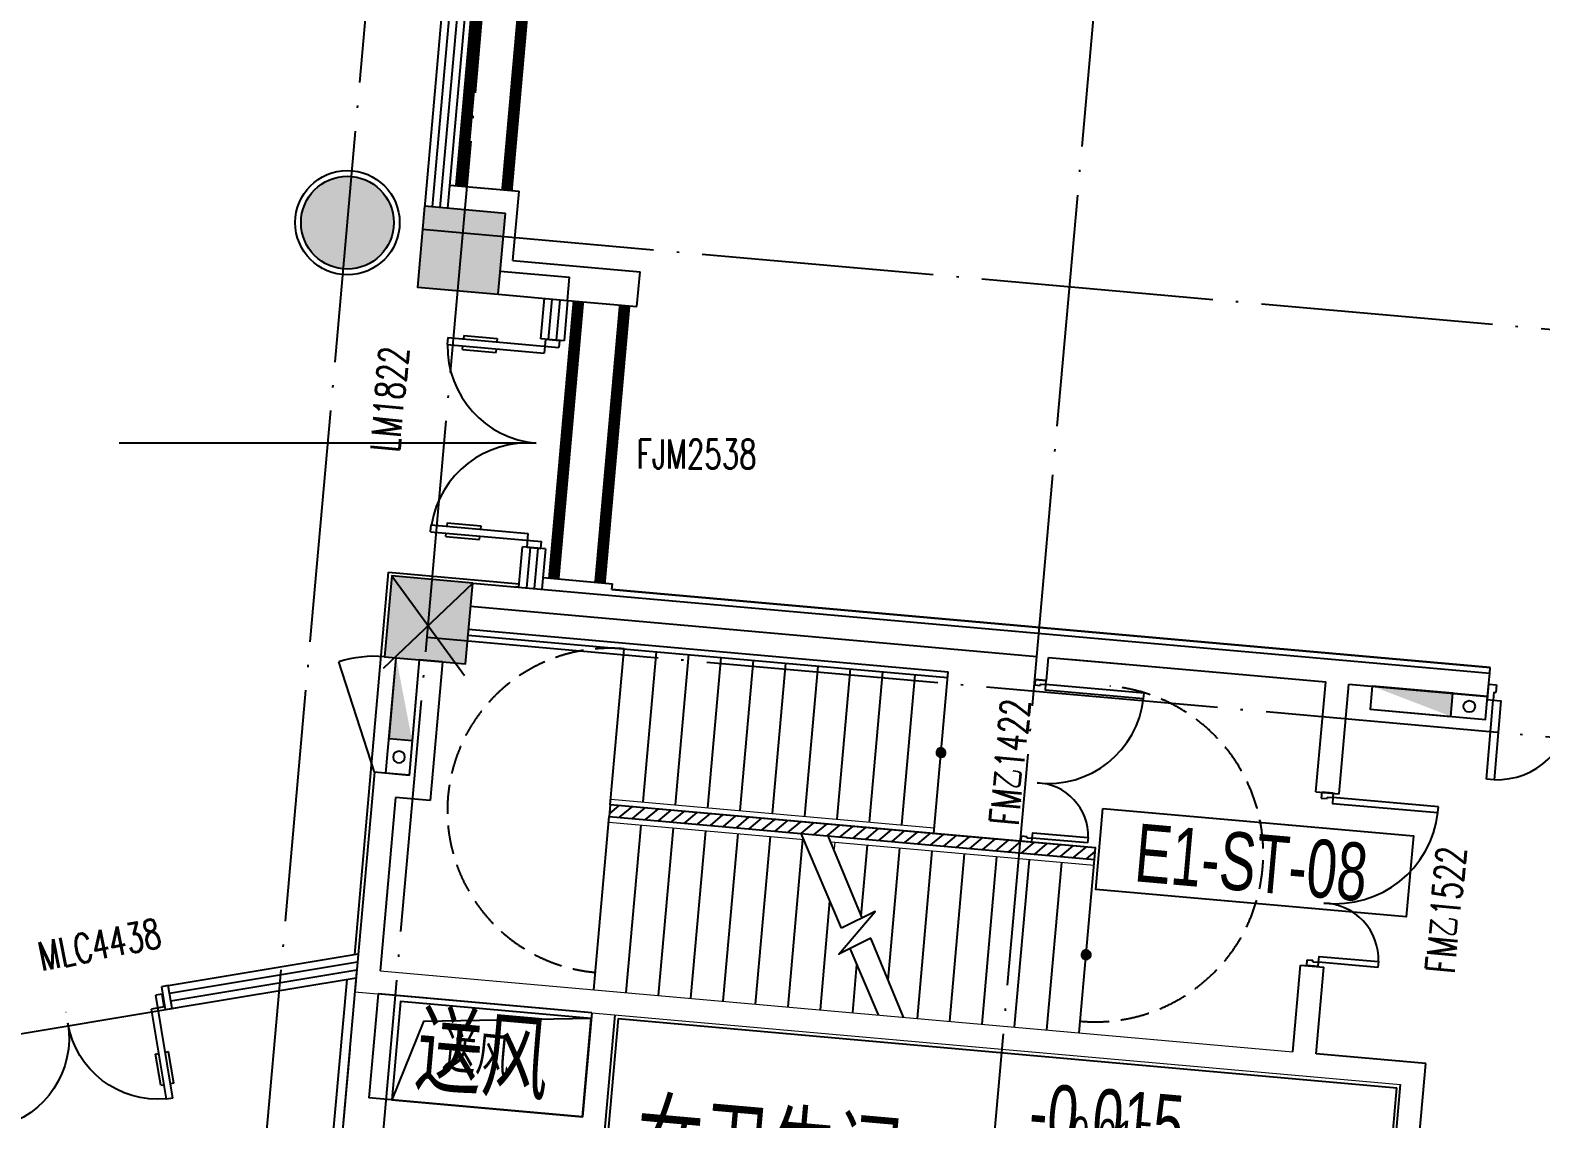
# Model space of a CAD drawing. Header units: millimetres. Extents: x 347599 to 1495443, y -100002 to 152717.
# Drawn here: x 1410013 to 1423034, y 22373 to 31758 of the extents above; entities that cross this region are included whole.
import ezdxf
from ezdxf.enums import TextEntityAlignment as Align

# ---------------------------------------------------------------- set-up
doc = ezdxf.new("R2010")
doc.units = ezdxf.units.MM
doc.header["$LTSCALE"] = 1000
doc.header["$PDMODE"] = 1
for name, pattern in [('E-RG-1F$0$$0$DOTE', [2.42, 2, -0.2, 0.02, -0.2]), ('E1-RI-1F$0$DASH', [0.35, 0.25, -0.1]), ('E1-RV-1F$0$DASH', [0.35, 0.25, -0.1]), ('XRE1$0$DASH', [0.35, 0.25, -0.1]), ('XRE2$0$HIDDEN', [0.375, 0.25, -0.125])]:
    doc.linetypes.add(name, pattern=pattern)
doc.layers.get('0').update_dxf_attribs({"linetype": 'CONTINUOUS'})
doc.layers.get('Defpoints').update_dxf_attribs({"linetype": 'CONTINUOUS'})
for name, color, linetype in [('00外装饰面', 21, 'CONTINUOUS'), ('A-------', 18, 'CONTINUOUS'), ('A-DOOR', 32, 'CONTINUOUS'), ('A-SYMB-DOOR', 13, 'CONTINUOUS'), ('A-SYMB-DOOR1', 4, 'CONTINUOUS'), ('A—墙体', 7, 'CONTINUOUS'), ('A—楼梯、电梯、栏杆', 50, 'CONTINUOUS'), ('A—设备管丼、主管符号', 50, 'CONTINUOUS'), ('A—轴线、尺寸', 1, 'CONTINUOUS'), ('A—门窗', 135, 'CONTINUOUS'), ('E1-RI-1F$0$0P-FE-FH-F', 141, 'CONTINUOUS'), ('E1-RI-1F$0$0P-FE-HY', 141, 'CONTINUOUS'), ('E1-RI-1F$0$0P-TE-D0-A', 1, 'CONTINUOUS'), ('E1-RV-1F$0$A-HATH', 9, 'CONTINUOUS'), ('E1-RV-1F$0$A-HATH-GRAY', 8, 'CONTINUOUS'), ('E1-RV-1F$0$C-NAME-DIM100', 13, 'CONTINUOUS'), ('E1-RW-1F$0$0M-TEMP-S', 101, 'CONTINUOUS'), ('I-平面-标高（总）', 40, 'CONTINUOUS'), ('I-平顶-消防设施（防火卷帘）', 10, 'CONTINUOUS'), ('I—平面—文字', 40, 'CONTINUOUS'), ('I—平面—文字（放大1：100）', 40, 'XRE2$0$HIDDEN'), ('I—平面—标高', 40, 'CONTINUOUS'), ('I—平面—消防设施', 10, 'CONTINUOUS'), ('I—平面—装饰面层线', 192, 'CONTINUOUS'), ('I—平面—门', 22, 'CONTINUOUS'), ('XRE1$0$A-SYMB', 4, 'CONTINUOUS'), ('XRE1$0$A-SYMB-NUMB-T', 4, 'CONTINUOUS'), ('轴线100', 1, 'CONTINUOUS')]:
    doc.layers.add(name, color=color, linetype=linetype)
for name, color, linetype, lineweight in [('E1-RI-1F$0$A-GLAZ-CWMG', 3, 'CONTINUOUS', 5), ('E1-RV-1F$0$A-FLOR-STRS', 2, 'CONTINUOUS', 5), ('E1-RV-1F$0$A-WALL', 7, 'CONTINUOUS', 5)]:
    doc.layers.add(name, color=color, linetype=linetype, lineweight=lineweight)
doc.styles.add('ARIAL', font='simhei.ttf', dxfattribs={"width": 0.9})
doc.styles.add('E-RT-1F$0$XD2008', font='xd-hzs.shx', dxfattribs={"width": 0.7, "bigfont": 'xd-hztxt.shx'})
doc.styles.add('ECADI-TXT', font='simplex.shx', dxfattribs={"bigfont": 'hztxt.shx'})
doc.styles.add('XD2008', font='simhei.ttf', dxfattribs={"width": 0.7})
doc.styles.add('XRE1$0$ECADI-TXT', font='simplex.shx', dxfattribs={"bigfont": 'hztxt.shx'})
doc.styles.add('幼圆', font='SIMYOU_0.TTF', dxfattribs={"width": 0.7})
doc.dimstyles.new('200', dxfattribs={"dimscale": 200, "dimtxt": 2.5, "dimasz": 2, "dimexe": 1, "dimexo": 1, "dimgap": 0.8, "dimtad": 1, "dimdec": 0, "dimdsep": 46, "dimtxsty": 'ARIAL', "dimblk1": 'ARCHTICK', "dimblk2": 'ARCHTICK', "dimsah": 1, "dimcen": -0.9, "dimdle": 1, "dimclrd": 256, "dimclre": 256, "dimclrt": 40, "dimaunit": 1, "dimadec": 0, "dimazin": 0, "dimtfac": 0.35, "dimtdec": 0, "dimtix": 1, "dimtmove": 2, "dimatfit": 3, "dimldrblk": 'ARCHTICK', "dimfxl": 0, "dimtvp": 0.8, "dimtolj": 1, "dimtzin": 0, "dimarcsym": 0})
doc.dimstyles.new('副本 100', dxfattribs={"dimscale": 100, "dimtxt": 2.5, "dimasz": 2, "dimexe": 1, "dimexo": 1, "dimgap": 0.8, "dimtad": 1, "dimdec": 0, "dimdsep": 46, "dimtxsty": 'ARIAL', "dimblk1": 'ARCHTICK', "dimblk2": 'ARCHTICK', "dimsah": 1, "dimcen": -0.9, "dimdle": 1, "dimclrd": 256, "dimclre": 256, "dimclrt": 40, "dimaunit": 1, "dimadec": 0, "dimazin": 0, "dimtfac": 0.35, "dimtdec": 0, "dimtix": 1, "dimtmove": 2, "dimatfit": 3, "dimldrblk": 'ARCHTICK', "dimfxl": 0, "dimtvp": 0.8, "dimtolj": 1, "dimtzin": 0, "dimarcsym": 0})
pattern_1 = [(39.9322289, (-10557707.15, 5716449.546), (-50.94930917, 60.86508457), [])]

# ---------------------------------------------------------------- blocks, each defined once
blk = doc.blocks.new('E1-RV-1F$0$3')
at = {"layer": 'A—楼梯、电梯、栏杆'}
h = blk.add_hatch(color=256, dxfattribs=at)
edge = h.paths.add_edge_path()
edge.add_arc((10773784.9, -7567736.8), 20, 138.7891, 318.7891, ccw=False)
edge.add_arc((10773784.9, -7567736.8), 20, -41.2109, 138.7891, ccw=False)
blk.add_lwpolyline([(10773800, -7567750, -1), (10773769.9, -7567723.7, -1)], format="xyb", close=True, dxfattribs=at)
blk = doc.blocks.new('E1-RI-1F$0$$DORLIB2D$00000011')
for p, q in [((-0.4667, 0.4709), (-0.4667, -0.0625)), ((-0.4667, 0.4709), (-0.4333, 0.4709)), ((-0.4333, 0.4709), (-0.4333, 0.0042)), ((0.4333, 0.4709), (0.4333, 0.0042)), ((0.4667, 0.4709), (0.4333, 0.4709)), ((0.4667, 0.4709), (0.4667, -0.0625)), ((-0.4833, 0.3962), (-0.4833, 0.2346)), ((-0.4833, 0.3962), (-0.4667, 0.3962)), ((-0.4167, 0.3962), (-0.4333, 0.3962)), ((-0.4167, 0.3962), (-0.4167, 0.2346)), ((0.4167, 0.3962), (0.4167, 0.2346)), ((0.4167, 0.3962), (0.4333, 0.3962)), ((0.4833, 0.3962), (0.4667, 0.3962)), ((0.4833, 0.3962), (0.4833, 0.2346)), ((-0.4833, 0.2346), (-0.4667, 0.2346)), ((-0.4167, 0.2346), (-0.4333, 0.2346)), ((0.4167, 0.2346), (0.4333, 0.2346)), ((0.4833, 0.2346), (0.4667, 0.2346)), ((-0.5, 0.0042), (-0.4333, 0.0042)), ((-0.5, 0.0042), (-0.5, -0.0625)), ((0.5, 0.0042), (0.4333, 0.0042)), ((0.5, 0.0042), (0.5, -0.0625)), ((-0.5, -0.0625), (-0.4667, -0.0625)), ((0.5, -0.0625), (0.4667, -0.0625))]:
    blk.add_line(p, q)
for centre, start, end in [((-0.4667, 0.0042), 0, 85.90396), ((0.4667, 0.0042), 94.09604, 180)]:
    blk.add_arc(centre, 0.4667, start, end)
blk = doc.blocks.new('E1-RI-1F$0$XFX-BX')
blk.add_lwpolyline([(0, 0), (0, 200), (700, 200), (700, 0)], close=True)
blk.add_solid([(0, 0), (0, 0), (700, 0), (700, 200)])
blk = doc.blocks.new('E1-RI-1F$0$RECTANGULAR_MULLION_-_600K')
at = {"layer": 'A—门窗'}
for p, q in [((-30, 75), (30, 75)), ((-30, -125), (-30, 75)), ((30, 75), (30, -125)), ((30, -125), (-30, -125))]:
    blk.add_line(p, q, dxfattribs=at)
blk = doc.blocks.new('E1-RI-1F$0$AEQE')
at = {"layer": 'E1-RI-1F$0$0P-FE-FH-F'}
blk.add_circle((11709503, -6156376), 50, dxfattribs=at)
at = {"layer": 'E1-RI-1F$0$0P-TE-D0-A'}
blk.add_lwpolyline([(11709777, -6157187), (11709570, -6156209), (11709374, -6156250), (11709581, -6157228)], close=True, dxfattribs=at)
at = {"layer": 'E1-RI-1F$0$0P-FE-HY', "xscale": -0.9999999999999996, "rotation": 281.977062229859}
blk.add_blockref('E1-RI-1F$0$XFX-BX', (11709582, -6157228), dxfattribs=at)
blk = doc.blocks.new('_ArchTick')
at = {"color": 0, "linetype": 'ByBlock', "const_width": 0.4}
blk.add_lwpolyline([(-0.5, -0.5), (0.5, 0.5)], dxfattribs=at)
blk = doc.blocks.new('*D330')
at = {"layer": 'A—轴线、尺寸', "linetype": 'ByBlock', "lineweight": -2}
blk.add_arc((1409755, -3643), 13193, 84.9322, 90.6028, dxfattribs=at)
at = {"layer": 'Defpoints', "color": 0, "linetype": 'ByBlock'}
for p in [(1409332, 36540), (1413318, 36536), (1410486, 9529), (1409641, 7244), (1410717, 7202)]:
    blk.add_point(p, dxfattribs=at)
at = {"layer": 'A—轴线、尺寸', "linetype": 'ByBlock', "lineweight": -2, "xscale": 400, "yscale": 400, "zscale": 400}
for p, rotation in [((1409616, 9549), 180.6028049633472), ((1410920, 9498), 354.9322288702159)]:
    blk.add_blockref('_ArchTick', p, dxfattribs=dict(at, rotation=rotation))
at = {"layer": 'A—轴线、尺寸', "color": 40, "linetype": 'ByBlock', "insert": (1410285, 9949), "char_height": 500, "attachment_point": 5, "rotation": 357.7675, "style": 'ARIAL'}
blk.add_mtext('\\A1;6°', dxfattribs=at)
blk = doc.blocks.new('XRE1$0$ECADI-TAG-CODE')
at = {"layer": 'XRE1$0$A-SYMB-NUMB-T', "color": 1}
blk.add_lwpolyline([(0.92, 3.5), (14.352, 3.5), (14.352, 0), (0.92, 0)], close=True, dxfattribs=at)
at = {"layer": 'XRE1$0$A-SYMB-NUMB-T', "style": 'XRE1$0$ECADI-TXT', "width": 0.7}
blk.add_attdef('CODE', text='', height=2.5, dxfattribs=at).set_placement((7.5, 1.75), align=Align.MIDDLE_CENTER)
blk = doc.blocks.new('ECADI-TAG-DOOR')
blk = doc.blocks.new('E-RT-1F$0$ECADI-TAG-HGHT（国标）')
at = {"color": 1}
blk.add_line((-2.121, 2.121), (11.768, 2.121), dxfattribs=at)
at = {"color": 1, "const_width": 0.5}
blk.add_lwpolyline([(-2.121, 2.121), (0, 0), (2.121, 2.121)], dxfattribs=at)
at = {"color": 1}
blk.add_point((-1.481, 4.6), dxfattribs=at)
at = {"style": 'E-RT-1F$0$XD2008', "width": 0.7}
blk.add_attdef('FL', text='', height=3, dxfattribs=at).set_placement((-2.689, 2.967), align=Align.RIGHT)
for tag, p in [('F.F.L.', (2.284, 2.967)), ('T.O.S.', (2.284, -1.104))]:
    blk.add_attdef(tag, p, '', height=3, dxfattribs=at)
blk = doc.blocks.new('M1500')
at = {"layer": 'A-DOOR'}
for p, q in [((11840495.4, -6201812.3), (11840532.9, -6201812.3)), ((11840495.4, -6201812.3), (11840495.4, -6201912.3)), ((11840532.9, -6201862.3), (11840532.9, -6201812.3)), ((11840532.9, -6201862.3), (11840545.4, -6201862.3)), ((11840545.4, -6201912.3), (11840545.4, -6201862.3)), ((11841957.9, -6201862.3), (11841945.4, -6201862.3)), ((11841945.4, -6201912.3), (11841945.4, -6201862.3)), ((11841957.9, -6201862.3), (11841957.9, -6201812.3)), ((11841995.4, -6201812.3), (11841957.9, -6201812.3)), ((11841995.4, -6201812.3), (11841995.4, -6201912.3)), ((11840495.4, -6201912.3), (11840545.4, -6201912.3)), ((11841995.4, -6201912.3), (11841945.4, -6201912.3))]:
    blk.add_line(p, q, dxfattribs=at)
for points in [[(11840532.9, -6200899.8), (11840532.9, -6201812.3), (11840582.9, -6201812.3), (11840582.9, -6200899.8)], [(11841957.9, -6201299), (11841957.9, -6201812.3), (11841907.9, -6201812.3), (11841907.9, -6201299)]]:
    blk.add_lwpolyline(points, close=True, dxfattribs=at)
for centre, radius, start, end in [((11840557.9, -6201787.3), 887.9, 358.38647, 88.38647), ((11841933.3, -6201786.9), 488.6, 92.98073, 182.98073)]:
    blk.add_arc(centre, radius, start, end, dxfattribs=at)
blk = doc.blocks.new('*D573')
at = {"layer": 'Defpoints', "color": 0, "linetype": 'E-RG-1F$0$$0$DOTE'}
for p in [(1409332, 36540), (1413318, 36536), (1410486, 9529), (1409641, 7244), (1410717, 7202)]:
    blk.add_point(p, dxfattribs=at)
at = {"layer": '轴线100', "linetype": 'E-RG-1F$0$$0$DOTE', "lineweight": -2}
blk.add_arc((1409755, -3643), 13193, 84.9322, 90.6028, dxfattribs=at)
at = {"layer": '轴线100', "linetype": 'E-RG-1F$0$$0$DOTE', "lineweight": -2, "xscale": 200, "yscale": 200, "zscale": 200}
for p, rotation in [((1409616, 9549), 180.6028049633472), ((1410920, 9498), 354.9322288702159)]:
    blk.add_blockref('_ArchTick', p, dxfattribs=dict(at, rotation=rotation))
at = {"layer": '轴线100', "color": 40, "linetype": 'E-RG-1F$0$$0$DOTE', "insert": (1410278, 9769), "char_height": 300, "attachment_point": 5, "rotation": 357.7675, "style": 'ARIAL'}
blk.add_mtext('\\A1;6°', dxfattribs=at)

msp = doc.modelspace()

# ---------------------------------------------------------------- hatches: boundary and pattern name
at = {"layer": 'A-------'}
h = msp.add_hatch(color=256, dxfattribs=at)
edge = h.paths.add_edge_path()
edge.add_arc((1412747.4, 30099.1), 400, 0, 360)
for points in [[(1414109.5, 30179.1), (1413412.2, 30241), (1413350.4, 29543.7), (1414047.6, 29481.9)], [(1413826.9, 26991.7), (1413129.6, 27053.5), (1413067.8, 26356.2), (1413765, 26294.4)]]:
    msp.add_hatch(color=256, dxfattribs=at).paths.add_polyline_path(points)
at = {"layer": 'E1-RV-1F$0$A-HATH-GRAY'}
h = msp.add_hatch(dxfattribs=at)
h.set_pattern_fill('ANSI31', color=256, scale=50, style=0)
h.set_pattern_definition(pattern_1)
edge = h.paths.add_edge_path()
edge.add_line((1419196.6, 24708.4), (1415013, 25079.4))
edge.add_line((1415013, 25079.4), (1415004.2, 24979.8))
edge.add_line((1415004.2, 24979.8), (1419187.8, 24608.8))
edge.add_line((1419187.8, 24608.8), (1419196.6, 24708.4))
edge.add_line((1419196.6, 24708.4), (1418399.7, 24779.1))
h = msp.add_hatch(dxfattribs=at)
h.set_pattern_fill('ANSI31', color=256, scale=50, style=0)
h.set_pattern_definition(pattern_1)
edge = h.paths.add_edge_path()
edge.add_line((1419196.6, 24708.4), (1415013, 25079.4))
edge.add_line((1415013, 25079.4), (1415004.2, 24979.8))
edge.add_line((1415004.2, 24979.8), (1419187.8, 24608.8))
edge.add_line((1419187.8, 24608.8), (1419196.6, 24708.4))
edge.add_line((1419196.6, 24708.4), (1418399.7, 24779.1))

# ---------------------------------------------------------------- linework, layer by layer
at = {"elevation": 0}
for points in [[(1414109.5, 30179.1), (1413412.2, 30241), (1413350.4, 29543.7), (1414047.6, 29481.9)], [(1413826.9, 26991.7), (1413129.6, 27053.5), (1413067.8, 26356.2), (1413765, 26294.4)]]:
    msp.add_lwpolyline(points, close=True, dxfattribs=at)
msp.add_circle((1412747.4, 30099.1, 0), 400)
at = {"layer": '00外装饰面', "linetype": 'ByBlock', "ltscale": 5}
for p, q in [((1414225.3, 26956.3), (1414195.4, 26959)), ((1412740.9, 23574.4), (1412070.8, 16024.7))]:
    msp.add_line(p, q, dxfattribs=at)
msp.add_circle((1412747.4, 30099.1), 450, dxfattribs=at)
at = {"layer": 'A—墙体'}
for p, q in [((1414065.3, 29681.1), (1414663, 29628.1)), ((1414645.3, 29428.9), (1414663, 29628.1)), ((1414047.6, 29481.9), (1414645.3, 29428.9)), ((1413826.9, 26991.7), (1422593.8, 26214.2)), ((1413809.2, 26792.4), (1418690.2, 26359.6)), ((1413809.2, 26792.4), (1418690.2, 26359.6)), ((1413366.6, 26329.7), (1413278.3, 25333.6)), ((1413565.8, 26312.1), (1413366.6, 26329.7)), ((1413565.8, 26312.1), (1413459.8, 25116.8)), ((1418672.5, 26160.4), (1418690.2, 26359.6)), ((1418672.6, 26160.8), (1418690.2, 26359.6)), ((1418772.1, 26151.5), (1418789.8, 26350.8)), ((1418789.8, 26350.8), (1419486.9, 26288.9)), ((1418966.5, 26335.1), (1421180.3, 26138.8)), ((1422576.2, 26015), (1422593.8, 26214.2)), ((1421096.4, 25192.6), (1421180.3, 26138.8)), ((1421295.6, 25174.9), (1421379.5, 26121.1)), ((1421379.5, 26121.1), (1422576.2, 26015)), ((1412979.5, 25360.1), (1412811.8, 23467.5)), ((1413278.3, 25333.6), (1412979.5, 25360.1)), ((1413161, 25143.2), (1413028.5, 23649.1)), ((1413459.8, 25116.8), (1413161, 25143.2)), ((1421096.4, 25192.6), (1421295.6, 25174.9)), ((1412829.4, 23667.6), (1412175.1, 16296.5)), ((1412829.4, 23667.6), (1412175.1, 16296.5)), ((1420897.7, 22951.3), (1420963.9, 23698.4)), ((1420963.9, 23698.4), (1421163.1, 23680.8)), ((1421096.9, 22933.6), (1421163.1, 23680.8)), ((1413010.9, 23450.7), (1412931.4, 22554.2)), ((1413010.9, 23450.7), (1412931.4, 22554.2)), ((1414853.4, 23287.1), (1413010.9, 23450.7)), ((1414853.4, 23287.1), (1413010.9, 23450.7)), ((1414853.4, 23287.1), (1414773.8, 22390.6)), ((1414853.4, 23287.1), (1414773.8, 22390.6)), ((1415052.6, 23269.4), (1414955.3, 22173.7)), ((1415052.6, 23269.4), (1414955.3, 22173.7)), ((1412767.5, 22970.3), (1412473, 19652.9)), ((1412767.5, 22970.3), (1412473, 19652.9)), ((1422043.2, 22849.7), (1421096.9, 22933.7)), ((1421892.9, 21156.4), (1422043.2, 22849.7)), ((1421892.9, 21156.4), (1422043.2, 22849.7)), ((1421693.7, 21174), (1421826.3, 22668.1)), ((1421693.7, 21174), (1421826.3, 22668.1)), ((1414773.8, 22390.6), (1412931.4, 22554.2)), ((1414773.8, 22390.6), (1412931.4, 22554.2))]:
    msp.add_line(p, q, dxfattribs=at)
msp.add_lwpolyline([(1419196.6, 24708.4), (1415013.1, 25079.4), (1415004.2, 24979.8), (1419187.8, 24608.8), (1419196.6, 24708.4), (1418399.8, 24779.1)], dxfattribs=at)
at = {"layer": 'A—楼梯、电梯、栏杆'}
for p, q in [((1413791.5, 26593.2), (1417925.8, 26226.6)), ((1413787.1, 26543.4), (1417921.4, 26176.8)), ((1415013.1, 25079.4), (1415132.3, 26424.1)), ((1415013.1, 25079.4), (1415132.3, 26424.1)), ((1415296.4, 25104.5), (1415411.2, 26399.4)), ((1415296.4, 25104.5), (1415411.2, 26399.4)), ((1415575.3, 25079.7), (1415690.1, 26374.7)), ((1415575.3, 25079.7), (1415690.1, 26374.7)), ((1415854.2, 25055), (1415969, 26349.9)), ((1415854.2, 25055), (1415969, 26349.9)), ((1416133.1, 25030.3), (1416247.9, 26325.2)), ((1416133.1, 25030.3), (1416247.9, 26325.2)), ((1416412, 25005.5), (1416526.8, 26300.5)), ((1416412, 25005.5), (1416526.8, 26300.5)), ((1416690.9, 24980.8), (1416805.7, 26275.7)), ((1416690.9, 24980.8), (1416805.7, 26275.7)), ((1416969.8, 24956.1), (1417084.6, 26251)), ((1416969.8, 24956.1), (1417084.6, 26251)), ((1417248.7, 24931.3), (1417363.5, 26226.3)), ((1417248.7, 24931.3), (1417363.5, 26226.3)), ((1417527.6, 24906.6), (1417642.5, 26201.5)), ((1417527.6, 24906.6), (1417642.5, 26201.5)), ((1417802.1, 24832.1), (1417925.8, 26226.6)), ((1417802.1, 24832.1), (1417925.8, 26226.6)), ((1414871.7, 23485.7), (1415004.2, 24979.8)), ((1414871.7, 23485.7), (1415004.2, 24979.8)), ((1415150.6, 23460.9), (1415278.7, 24905.2)), ((1415150.6, 23460.9), (1415278.7, 24905.2)), ((1415429.5, 23436.2), (1415557.6, 24880.5)), ((1415429.5, 23436.2), (1415557.6, 24880.5)), ((1415708.4, 23411.5), (1415836.5, 24855.8)), ((1415708.4, 23411.5), (1415836.5, 24855.8)), ((1415987.3, 23386.7), (1416115.4, 24831)), ((1415987.3, 23386.7), (1416115.4, 24831)), ((1416266.2, 23362), (1416394.3, 24806.3)), ((1416266.2, 23362), (1416394.3, 24806.3)), ((1416545.2, 23337.3), (1416673.2, 24781.6)), ((1416545.2, 23337.3), (1416673.2, 24781.6)), ((1417006.8, 24015.3), (1416657.6, 24833.2)), ((1417006.8, 24015.3), (1416657.6, 24833.2)), ((1417185.8, 24104.5), (1416891.4, 24812.4)), ((1417185.8, 24104.5), (1416891.4, 24812.4)), ((1417177, 24122.3), (1417231, 24732.1)), ((1417177, 24122.3), (1417231, 24732.1)), ((1417408.9, 23568.1), (1417510, 24707.4)), ((1417408.9, 23568.1), (1417510, 24707.4)), ((1417660.8, 23238.3), (1417788.9, 24682.6)), ((1417660.8, 23238.3), (1417788.9, 24682.6)), ((1417939.7, 23213.6), (1418067.8, 24657.9)), ((1417939.7, 23213.6), (1418067.8, 24657.9)), ((1418218.6, 23188.8), (1418346.7, 24633.2)), ((1418218.6, 23188.8), (1418346.7, 24633.2)), ((1418497.5, 23164.1), (1418625.6, 24608.4)), ((1418497.5, 23164.1), (1418625.6, 24608.4)), ((1418776.4, 23139.4), (1418904.5, 24583.7)), ((1418776.4, 23139.4), (1418904.5, 24583.7)), ((1419055.3, 23114.6), (1419187.8, 24608.8)), ((1419055.3, 23114.6), (1419187.8, 24608.8)), ((1416824.1, 23312.5), (1416907.1, 24248.9)), ((1416824.1, 23312.5), (1416907.1, 24248.9)), ((1417326, 23268), (1417081.6, 23840.3)), ((1417326, 23268), (1417081.6, 23840.3)), ((1417541.7, 23248.9), (1417259, 23928.7)), ((1417541.7, 23248.9), (1417259, 23928.7)), ((1417103, 23287.8), (1417139.9, 23703.8)), ((1417103, 23287.8), (1417139.9, 23703.8))]:
    msp.add_line(p, q, dxfattribs=at)
for points in [[(1417863.9, 25529.3, 0, 0, 0), (1414415.5, 25835, 0, 0, 0), (1414272, 24216.5, 0, 0, 0), (1416692.2, 24001.9, 40, 0, 0), (1416841.6, 23988.6, 0, 0, 0)], [(1417863.9, 25529.3, 0, 0, 0), (1414415.5, 25835, 0, 0, 0), (1414272, 24216.5, 0, 0, 0), (1416692.2, 24001.9, 40, 0, 0), (1416841.6, 23988.6, 0, 0, 0)], [(1419114.9, 23787.1, 0, 0, 0), (1417627.1, 23919, 40, 0, 0), (1417477.7, 23932.2, 0, 0, 0)], [(1419114.9, 23787.1, 0, 0, 0), (1417627.1, 23919, 40, 0, 0), (1417477.7, 23932.2, 0, 0, 0)]]:
    msp.add_lwpolyline(points, format="xyseb", dxfattribs=at)
msp.add_lwpolyline([(1417259, 23928.7), (1416982.2, 23790.8), (1417295.6, 24159.3), (1417006.8, 24015.3)], dxfattribs=at)
msp.add_lwpolyline([(1417259, 23928.7), (1416982.2, 23790.8), (1417295.6, 24159.3), (1417006.8, 24015.3)], dxfattribs=at)
at = {"layer": 'A—楼梯、电梯、栏杆', "linetype": 'XRE1$0$DASH'}
for centre, radius, start, end in [((1415008.6, 25029.6), 1400, 84.92991, 264.93455), ((1419192.2, 24658.6), 1450, 264.93225, 84.93221)]:
    msp.add_arc(centre, radius, start, end, dxfattribs=at)
at = {"layer": 'A—设备管丼、主管符号'}
msp.add_lwpolyline([(1414848.9, 23236.9), (1413205.8, 23382.6), (1413130.6, 22535.7), (1414773.9, 22390.3)], close=True, dxfattribs=at)
msp.add_lwpolyline([(1414848.9, 23236.9), (1413402.8, 23211.3), (1413130.6, 22535.7)], dxfattribs=at)
at = {"layer": 'A—轴线、尺寸', "linetype": 'E-RG-1F$0$$0$DOTE'}
for p, q in [((1416942.5, 6649.6), (1420482.1, 46571)), ((1410716.9, 7201.6), (1413318.2, 36535.5)), ((1413394.5, 30041.8), (1492534.8, 23023.6)), ((1413434.1, 26524.5), (1492225.6, 19537.2))]:
    msp.add_line(p, q, dxfattribs=at)
at = {"layer": 'A—门窗'}
for p, q in [((1414249.9, 39689.6), (1413410.6, 30224.3)), ((1414238.4, 37295.6), (1413611.3, 30223.3)), ((1413899.2, 34979.3), (1413478.4, 30235.1)), ((1413965.6, 34973.4), (1413544.8, 30229.2)), ((1414415.1, 29096.8), (1414446.1, 29446.6)), ((1414481.5, 29090.9), (1414512.5, 29440.7)), ((1414578.9, 29434.8), (1414547.9, 29085)), ((1414645.3, 29428.9), (1414614.3, 29079.2)), ((1414614.3, 29079.2), (1414415.1, 29096.8)), ((1414225.3, 26956.3), (1414256.1, 27303.9)), ((1414455.3, 27286.2), (1414256.1, 27303.9)), ((1414322.5, 27298), (1414291.7, 26950.5)), ((1414388.9, 27292.1), (1414358.1, 26944.6)), ((1414455.3, 27286.2), (1414424.5, 26938.7))]:
    msp.add_line(p, q, dxfattribs=at)
for points in [[(1411203.1, 23521.1), (1412840.7, 23793.7)], [(1411214.1, 23455.2), (1412834.6, 23725)], [(1411176.8, 23313.9), (1412822.5, 23587.9)], [(1411225, 23389.7), (1412828.6, 23656.6)]]:
    msp.add_lwpolyline(points, dxfattribs=at)
at = {"layer": 'Defpoints'}
for p, q in [((1413058.9, 26256.6, 0), (1413826.9, 26991.7, 0)), ((1413129.6, 27053.5, 0), (1413756.2, 26194.8, 0))]:
    msp.add_line(p, q, dxfattribs=at)
at = {"layer": 'E1-RI-1F$0$A-GLAZ-CWMG'}
msp.add_line((1414256.1, 27303.9), (1414225.3, 26956.3), dxfattribs=at)
msp.add_lwpolyline([(1410321.3, 23292.5), (1410322, 23292.6)], dxfattribs=at)
at = {"layer": 'E1-RV-1F$0$A-FLOR-STRS'}
for p, q in [((1413791.5, 26593.2), (1417925.8, 26226.6)), ((1413787.1, 26543.4), (1417921.4, 26176.8)), ((1415004.2, 24979.8), (1415013.1, 25079.4)), ((1415004.2, 24979.8), (1415013.1, 25079.4)), ((1415013.1, 25079.4), (1418399.8, 24779.1)), ((1415013.1, 25079.4), (1418399.8, 24779.1)), ((1415017.5, 25129.2), (1417806.5, 24881.9)), ((1415017.5, 25129.2), (1417806.5, 24881.9)), ((1414999.8, 24930), (1416683.8, 24780.6)), ((1414999.8, 24930), (1416683.8, 24780.6)), ((1415004.2, 24979.8), (1416657.6, 24833.2)), ((1415004.2, 24979.8), (1416657.6, 24833.2)), ((1416891.4, 24812.4), (1419187.8, 24608.8)), ((1416891.4, 24812.4), (1419187.8, 24608.8)), ((1416917.6, 24759.9), (1419183.4, 24559)), ((1416917.6, 24759.9), (1419183.4, 24559)), ((1416947.2, 24700.6), (1416952.1, 24756.8)), ((1416947.2, 24700.6), (1416952.1, 24756.8)), ((1419187.8, 24608.8), (1419196.6, 24708.4)), ((1419187.8, 24608.8), (1419196.6, 24708.4))]:
    msp.add_line(p, q, dxfattribs=at)
at = {"layer": 'E1-RV-1F$0$A-HATH'}
msp.add_line((1418672.5, 26160.4), (1418772.1, 26151.5), dxfattribs=at)
msp.add_line((1418672.5, 26160.4), (1418772.1, 26151.5), dxfattribs=at)
at = {"layer": 'E1-RV-1F$0$A-WALL'}
for p, q in [((1413826.9, 26991.7), (1422593.8, 26214.2)), ((1413809.2, 26792.4), (1418690.2, 26359.6)), ((1413809.2, 26792.4), (1418690.2, 26359.6)), ((1413366.6, 26329.7), (1413278.3, 25333.6)), ((1413565.8, 26312.1), (1413366.6, 26329.7)), ((1413565.8, 26312.1), (1413459.8, 25116.8)), ((1418672.5, 26160.4), (1418690.2, 26359.6)), ((1418672.6, 26160.8), (1418690.2, 26359.6)), ((1418772.1, 26151.5), (1418789.8, 26350.8)), ((1418789.8, 26350.8), (1419486.9, 26288.9)), ((1418966.5, 26335.1), (1421180.3, 26138.8)), ((1422576.2, 26015), (1422593.8, 26214.2)), ((1421096.4, 25192.6), (1421180.3, 26138.8)), ((1421295.6, 25174.9), (1421379.5, 26121.1)), ((1421379.5, 26121.1), (1422576.2, 26015)), ((1412979.5, 25360.1), (1412811.8, 23467.5)), ((1413278.3, 25333.6), (1412979.5, 25360.1)), ((1413161, 25143.2), (1413028.5, 23649.1)), ((1413459.8, 25116.8), (1413161, 25143.2)), ((1421096.4, 25192.6), (1421295.6, 25174.9)), ((1413028.5, 23649.1), (1420897.7, 22951.3)), ((1420897.7, 22951.3), (1420963.9, 23698.4)), ((1420963.9, 23698.4), (1421163.1, 23680.8)), ((1421096.9, 22933.6), (1421163.1, 23680.8)), ((1412811.8, 23467.5), (1421826.3, 22668.1))]:
    msp.add_line(p, q, dxfattribs=at)
msp.add_lwpolyline([(1419196.6, 24708.4), (1415013.1, 25079.4), (1415004.2, 24979.8), (1419187.8, 24608.8), (1419196.6, 24708.4), (1418399.8, 24779.1)], dxfattribs=at)
at = {"layer": 'E1-RV-1F$0$C-NAME-DIM100', "linetype": 'E1-RV-1F$0$DASH'}
for centre, radius, start, end in [((1415008.6, 25029.6), 1400, 84.92991, 264.93455), ((1419192.2, 24658.6), 1450, 264.93225, 84.93221)]:
    msp.add_arc(centre, radius, start, end, dxfattribs=at)
at = {"layer": 'E1-RW-1F$0$0M-TEMP-S', "color": 2}
for p, q in [((1413205.7, 23383.4, 0), (1413130.5, 22535.7, 0)), ((1413205.7, 23383.4, 0), (1413130.5, 22535.7, 0)), ((1414849, 23237.5), (1413205.7, 23383.4, 0)), ((1414849, 23237.5), (1413205.7, 23383.4, 0))]:
    msp.add_line(p, q, dxfattribs=at)
at = {"layer": 'I-平顶-消防设施（防火卷帘）'}
msp.add_line((1414375.5, 28196.8), (1410778.6, 28196.8), dxfattribs=at)
at = {"layer": 'I—平面—消防设施', "linetype": 'E1-RI-1F$0$DASH', "const_width": 100, "elevation": 0}
for points in [[(1413724.2, 30414.1), (1414325.2, 37191.9)], [(1414122.7, 30378.8), (1414688.3, 36758.1)]]:
    msp.add_lwpolyline(points, dxfattribs=at)
at = {"layer": 'I—平面—消防设施', "linetype": 'E1-RI-1F$0$DASH', "const_width": 100}
for points in [[(1414526.4, 27030), (1414737.9, 29415.6)], [(1414924.8, 26994.7), (1415136.3, 29380.3)]]:
    msp.add_lwpolyline(points, dxfattribs=at)
at = {"layer": 'I—平面—消防设施'}
msp.add_lwpolyline([(1421562.4, 25904), (1422558.5, 25815.8), (1422576.1, 26015), (1421580, 26103.2)], close=True, dxfattribs=at)
msp.add_circle((1422417.9, 25928.6), 50, dxfattribs=at)
at = {"layer": 'I—平面—装饰面层线'}
for p, q in [((1413628.9, 30422.5, 0), (1414226.7, 30369.5, 0)), ((1414173.7, 29771.9), (1414226.7, 30369.5, 0)), ((1414173.7, 29771.9), (1415269.6, 29674.7)), ((1415243.1, 29375.9), (1415269.6, 29674.7)), ((1414645.3, 29428.9), (1415243.1, 29375.9)), ((1412810.1, 23788.6), (1413102.3, 27086)), ((1413102.3, 27086), (1414228, 26986.2)), ((1414433.4, 27038.3), (1415031.2, 26985.2)), ((1415026.8, 26935.4), (1415031.2, 26985.2)), ((1415026.8, 26935.4), (1422598.3, 26264)), ((1422598.3, 26264), (1415026.8, 26935.4)), ((1422593.8, 26214.2), (1422598.3, 26264)), ((1415079.8, 23236.3), (1414982.6, 22141.2)), ((1415079.8, 23236.3), (1421793.7, 22640.9)), ((1421663.8, 21176.7), (1421793.7, 22640.9))]:
    msp.add_line(p, q, dxfattribs=at)
at = {"layer": 'I—平面—门'}
for p, q in [((1412979.5, 25360.1), (1412672.3, 26311.7)), ((1409509.7, 23036.4), (1411285.3, 23332))]:
    msp.add_line(p, q, dxfattribs=at)
msp.add_arc((1412979.6, 25360.1), 1000, 84.9371, 107.89448, dxfattribs=at)
at = {"layer": '轴线100', "linetype": 'E-RG-1F$0$$0$DOTE'}
for p, q in [((1411713, 7113.3), (1415288.7, 47442.4)), ((1416942.5, 6649.6), (1420482.1, 46571)), ((1410716.9, 7201.6), (1413318.2, 36535.5)), ((1413394.5, 30041.8), (1492534.8, 23023.6)), ((1413434.1, 26524.5), (1492225.6, 19537.2))]:
    msp.add_line(p, q, dxfattribs=at)

# ---------------------------------------------------------------- block references
at = {"layer": 'A-SYMB-DOOR'}
ref = msp.add_blockref('ECADI-TAG-DOOR', (1411527.4, 23188.4), dxfattribs=dict(at, xscale=100.0000000022704, yscale=100.0000000022704, zscale=100.0000000022704, rotation=11.44660239855066))
ref.add_attrib('门窗主编号1', 'MLC4438', dxfattribs={"height": 250, "rotation": 11.4466, "style": 'ECADI-TXT', "width": 0.7}).set_placement((1411157.4, 23856.7), align=Align.RIGHT)
ref = msp.add_blockref('ECADI-TAG-DOOR', (1411527.4, 23188.4, 0), dxfattribs=dict(at, xscale=100.0000000022704, yscale=100.0000000022704, zscale=100.0000000022704, rotation=11.44660239855066))
ref.add_attrib('门窗主编号1', 'MLC4438', dxfattribs={"height": 250, "rotation": 11.4466, "style": 'ECADI-TXT', "width": 0.7}).set_placement((1411157.4, 23856.7, 0), align=Align.RIGHT)
at = {"layer": 'A-SYMB-DOOR1'}
ref = msp.add_blockref('ECADI-TAG-DOOR', (1414022.8, 29177.4), dxfattribs=dict(at, xscale=100.0000000022703, yscale=100.0000000022703, zscale=100.0000000022703, rotation=84.67699833131618))
ref.add_attrib('门窗主编号1', 'LM1822', dxfattribs={"layer": 'A-SYMB-DOOR', "height": 250, "rotation": 84.677, "style": 'ECADI-TXT', "width": 0.7}).set_placement((1413276.2, 29016), align=Align.RIGHT)
ref = msp.add_blockref('ECADI-TAG-DOOR', (1414022.8, 29177.4, 0), dxfattribs=dict(at, xscale=100.0000000022703, yscale=100.0000000022703, zscale=100.0000000022703, rotation=84.67699833131618))
ref.add_attrib('门窗主编号1', 'LM1822', dxfattribs={"layer": 'A-SYMB-DOOR', "height": 250, "rotation": 84.677, "style": 'ECADI-TXT', "width": 0.7}).set_placement((1413276.2, 29016, 0), align=Align.RIGHT)
ref = msp.add_blockref('ECADI-TAG-DOOR', (1416504.4, 27249.5, 0), dxfattribs=dict(at, xscale=100.0000000022703, yscale=100.0000000022703, zscale=100.0000000022703))
ref.add_attrib('门窗主编号1', 'FJM2538', dxfattribs={"layer": 'A-SYMB-DOOR', "height": 250, "rotation": 0, "style": 'ECADI-TXT', "width": 0.7}).set_placement((1416274.4, 27978, 0), align=Align.RIGHT)
ref = msp.add_blockref('ECADI-TAG-DOOR', (1419379.6, 26140.9, 0), dxfattribs=dict(at, xscale=100.0000000022703, yscale=100.0000000022703, zscale=100.0000000022703, rotation=84.67699833131618))
ref.add_attrib('门窗主编号1', 'FM乙1422', dxfattribs={"layer": 'A-SYMB-DOOR', "height": 250, "rotation": 84.677, "style": 'ECADI-TXT', "width": 0.7}).set_placement((1418633, 25979.4, 0), align=Align.RIGHT)
ref = msp.add_blockref('ECADI-TAG-DOOR', (1423137.1, 24866.1, 0), dxfattribs=dict(at, xscale=100.0000000022703, yscale=100.0000000022703, zscale=100.0000000022703, rotation=84.67699833131618))
ref.add_attrib('门窗主编号1', 'FM乙1522', dxfattribs={"layer": 'A-SYMB-DOOR', "height": 250, "rotation": 84.677, "style": 'ECADI-TXT', "width": 0.7}).set_placement((1422390.5, 24704.6, 0), align=Align.RIGHT)
at = {"layer": 'A—楼梯、电梯、栏杆', "xscale": -2.000000000000028, "yscale": 2.000000000000028, "zscale": 2, "rotation": 174.9329973622458}
for p in [(-21382274.9, -13147701), (-21382274.9, -13147701), (-21381023.9, -13149443.3), (-21381023.9, -13149443.3)]:
    msp.add_blockref('E1-RV-1F$0$3', p, dxfattribs=at)
at = {"layer": 'A—门窗', "extrusion": (0, 0, -1), "rotation": 170.5473515144862}
msp.add_blockref('E1-RI-1F$0$RECTANGULAR_MULLION_-_600K', (-1411194, 23392.8), dxfattribs=at)
at = {"layer": 'I-平面-标高（总）'}
ref = msp.add_blockref('E-RT-1F$0$ECADI-TAG-HGHT（国标）', (1418174.6, 21729.7), dxfattribs=dict(at, xscale=166.6666666664841, yscale=166.6666666664841, zscale=166.6666666664841, rotation=354.9467070263355))
ref.add_attrib('F.F.L.', '-0.015', (1418608.3, 22187.8), dxfattribs={"layer": '0', "height": 500, "rotation": 354.94671, "style": '幼圆', "width": 0.7})
ref.add_attrib('T.O.S.', '-0.100', (1418537.5, 21512.8), dxfattribs={"layer": '0', "height": 500, "rotation": 354.94671, "style": '幼圆', "width": 0.7})
at = {"layer": 'I—平面—标高'}
ref = msp.add_blockref('E-RT-1F$0$ECADI-TAG-HGHT（国标）', (1418614.7, 21832.8), dxfattribs=dict(at, xscale=99.99999999989043, yscale=99.99999999989048, zscale=99.99999999989046, rotation=354.9467070263355))
ref.add_attrib('F.F.L.', '-0.015', (1418874.9, 22107.6), dxfattribs={"layer": '0', "height": 300, "rotation": 354.94671, "style": '幼圆', "width": 0.7})
ref.add_attrib('T.O.S.', '-0.100', (1418832.4, 21702.6), dxfattribs={"layer": '0', "height": 300, "rotation": 354.94671, "style": '幼圆', "width": 0.7})
at = {"layer": 'I—平面—消防设施', "xscale": -1}
for name, p, rotation in [('E1-RI-1F$0$AEQE', (-9470979.6, -7494364.3), 186.9069798922616), ('E1-RI-1F$0$XFX-BX', (1421580, 26103.1), 174.9465864288354)]:
    msp.add_blockref(name, p, dxfattribs=dict(at, rotation=rotation))
at = {"layer": 'I—平面—门'}
for name, p, xscale, yscale, zscale, rotation in [('E1-RI-1F$0$$DORLIB2D$00000011', (1414383, 28196.1), 1800, 1800, -1800, 84.93407159749334), ('M1500', (8139312.4, 10536472.4), 0.9333333333333337, 0.9333333333333337, 0.9333333333333337, 265.0488438502265), ('M1500', (16454501.4, -9518933.8), 1.332039510008334, 1.332039510008334, 1.332039510008334, 175.2270663659961), ('E1-RI-1F$0$$DORLIB2D$00000011', (1410336.2, 23205.2), -1686.051999109574, 1686.051999109573, -1686.051999109573, 189.4526484754915)]:
    msp.add_blockref(name, p, dxfattribs=dict(at, xscale=xscale, yscale=yscale, zscale=zscale, rotation=rotation))
at = {"layer": 'I—平面—门', "rotation": 265.0488438502265}
msp.add_blockref('M1500', (8621828.2, 11286237.1), dxfattribs=at)
at = {"layer": 'XRE1$0$A-SYMB'}
ref = msp.add_blockref('XRE1$0$ECADI-TAG-CODE', (1419015.5, 24366.4), dxfattribs=dict(at, xscale=200.0000000186264, yscale=200.0000000186264, zscale=200.0000000186264, rotation=354.9550948301538))
ref.add_attrib('CODE', 'E1-ST-08', dxfattribs={"layer": 'XRE1$0$A-SYMB-NUMB-T', "color": 40, "height": 500, "rotation": 354.95509, "style": '幼圆', "width": 0.7}).set_placement((1420540.5, 24583.1), align=Align.MIDDLE_CENTER)

# ---------------------------------------------------------------- texts
at = {"layer": 'I—平面—文字', "linetype": 'ByBlock', "style": 'XD2008', "width": 0.7}
for s, p in [('送风', (1413319.2, 22687.9, 0)), ('女卫生间', (1415209.1, 21934.5))]:
    msp.add_text(s, height=600, rotation=354.94783, dxfattribs=at).set_placement(p)
at = {"layer": 'I—平面—文字（放大1：100）', "linetype": 'ByBlock', "style": 'XD2008', "width": 0.7}
msp.add_text('送风', height=300, rotation=354.31437, dxfattribs=at).set_placement((1413560.4, 22818.8))

# ---------------------------------------------------------------- dimensions: what is measured, and where the dimension line sits
at = {"layer": 'A—轴线、尺寸', "linetype": 'ByBlock'}
dim = msp.add_angular_dim_2l(base=(1410486.4, 9529), line1=((1409640.6, 7243.7), (1409332.3, 36540.2)), line2=((1410716.9, 7201.6), (1413318.2, 36535.5)), dimstyle='200', dxfattribs=at)
dim.commit()
dim.dimension.update_dxf_attribs({"geometry": '*D330', "text_midpoint": (1410285, 9949)})
at = {"layer": '轴线100', "linetype": 'E-RG-1F$0$$0$DOTE'}
dim = msp.add_angular_dim_2l(base=(1410486.4, 9529), line1=((1409640.6, 7243.7), (1409332.3, 36540.2)), line2=((1410716.9, 7201.6), (1413318.2, 36535.5)), dimstyle='副本 100', override={"dimtxt": 3}, dxfattribs=at)
dim.commit()
dim.dimension.update_dxf_attribs({"geometry": '*D573', "text_midpoint": (1410278, 9769.1)})

doc.saveas('drawing.dxf')
